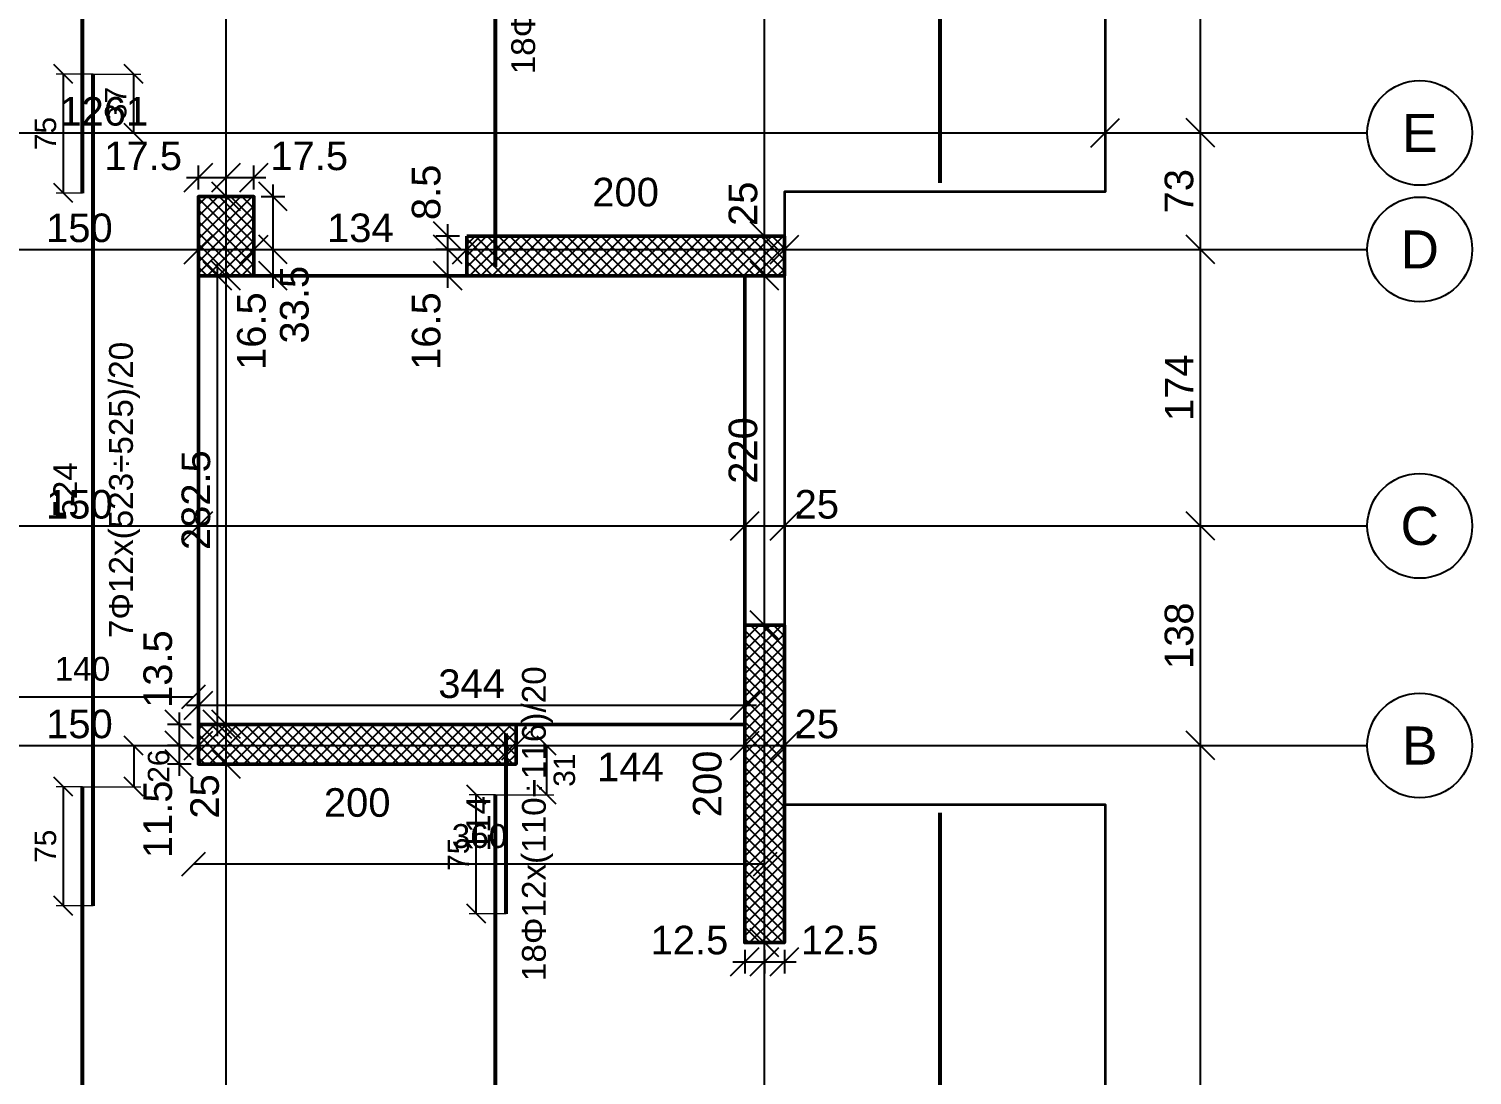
# Model space of a CAD drawing. Header units: millimetres. Extents: x -231 to 4719, y -2977 to 4533.
# Drawn here: x 3810 to 4719, y 409 to 1068 of the extents above; entities that cross this region are included whole.
import ezdxf
from ezdxf.enums import TextEntityAlignment as Align

# ---------------------------------------------------------------- set-up
doc = ezdxf.new("R2010")
doc.units = ezdxf.units.MM
for name, color, linetype, lineweight in [('COLUMN', 4, 'Continuous', 50), ('OPENING', 90, 'Continuous', 50), ('SLAB', 3, 'Continuous', 35), ('WALL', 1, 'Continuous', 50)]:
    doc.layers.add(name, color=color, linetype=linetype, lineweight=lineweight)
for name, color, linetype in [('FW_AXIS', 7, 'Continuous'), ('FW_COLUMN_HATCH', 8, 'Continuous'), ('FW_DIM', 7, 'Continuous'), ('FW_WALL_HATCH', 8, 'Continuous'), ('REB_BOT_MESH_Y', 5, 'Continuous'), ('REB_BOT_MESH_Y_AXDIM', 5, 'Continuous'), ('REB_BOT_MESH_Y_LAP', 5, 'Continuous'), ('REB_BOT_MESH_Y_RANGE', 5, 'Continuous'), ('REB_BOT_MESH_Y_TEXT', 5, 'Continuous')]:
    doc.layers.add(name, color=color, linetype=linetype)
doc.styles.add('REBAR_TXT', font='arial.ttf')
doc.styles.get("Standard").update_dxf_attribs({"font": 'arial.ttf'})
doc.dimstyles.new('FW_DIM', dxfattribs={"dimtxt": 18, "dimasz": 9, "dimexe": 7.5, "dimexo": 4.5, "dimgap": 4.5, "dimtad": 1, "dimdec": 0, "dimtxsty": 'Standard', "dimtsz": 9, "dimcen": 2.5, "dimdle": 7.5, "dimclrd": 256, "dimclre": 256, "dimclrt": 7, "dimazin": 3, "dimtfac": 1, "dimtmove": 2, "dimatfit": 3})
doc.dimstyles.new('REBAR LAP', dxfattribs={"dimtxt": 13.5, "dimasz": 2.5, "dimexe": 4.5, "dimexo": 0, "dimgap": 4.5, "dimtad": 1, "dimdec": 0, "dimtxsty": 'Standard', "dimtsz": 6, "dimcen": 2.5, "dimclrd": 6, "dimclre": 6, "dimclrt": 7, "dimazin": 3, "dimtfac": 1, "dimtmove": 2, "dimatfit": 3, "dimlwd": 25, "dimlwe": 18})
doc.dimstyles.new('REBAR M-200', dxfattribs={"dimtxt": 15, "dimasz": 15, "dimexe": 25, "dimexo": 12.5, "dimgap": 10, "dimtad": 1, "dimdec": 0, "dimtxsty": 'Standard', "dimblk": 'NONE', "dimcen": 50, "dimse1": 1, "dimse2": 1, "dimclrd": 6, "dimclre": 6, "dimclrt": 7, "dimazin": 3, "dimtfac": 1, "dimtmove": 2, "dimatfit": 3, "dimldrblk": 'NONE', "dimlwd": 53})
doc.dimstyles.new('REBAR RANGE', dxfattribs={"dimtxt": 15, "dimasz": 2.5, "dimexe": 0, "dimexo": 0, "dimgap": 10, "dimtad": 1, "dimdec": 0, "dimtxsty": 'Standard', "dimtsz": 7.5, "dimcen": 2.5, "dimse1": 1, "dimse2": 1, "dimclrd": 6, "dimclre": 6, "dimclrt": 7, "dimazin": 3, "dimtfac": 1, "dimtmove": 2, "dimatfit": 3, "dimlwd": 25})

# ---------------------------------------------------------------- blocks, each defined once
blk = doc.blocks.new('*D416')
at = {"color": 6, "lineweight": 53}
blk.add_line((4104.04, -14), (4104.04, 585.5), dxfattribs=at)
at = {"layer": 'Defpoints'}
for p in [(4104.04, 585.5), (4104.04, -14), (4104.04, -14)]:
    blk.add_point(p, dxfattribs=at)
at = {"layer": 'REB_BOT_MESH_Y', "color": 7, "insert": (4086.54, 285.75), "char_height": 15, "attachment_point": 5, "rotation": 90}
blk.add_mtext('600', dxfattribs=at)
blk = doc.blocks.new('_NONE')
blk = doc.blocks.new('*D417')
at = {"color": 6, "lineweight": 53}
blk.add_line((4110.79, 510.5), (4110.79, 624), dxfattribs=at)
at = {"layer": 'Defpoints'}
for p in [(4110.79, 624), (4110.79, 510.5), (4110.79, 510.5)]:
    blk.add_point(p, dxfattribs=at)
at = {"layer": 'REB_BOT_MESH_Y', "color": 7, "insert": (4093.29, 567.25), "char_height": 15, "attachment_point": 5, "rotation": 90}
blk.add_mtext('114', dxfattribs=at)
blk = doc.blocks.new('_OBLIQUE')
at = {"color": 0, "linetype": 'BYBLOCK'}
blk.add_line((-0.5, -0.5), (0.5, 0.5), dxfattribs=at)
blk = doc.blocks.new('*D418')
at = {"color": 6, "lineweight": 18}
for p, q in [((4104.04, 585.5), (4087.54, 585.5)), ((4110.79, 510.5), (4087.54, 510.5))]:
    blk.add_line(p, q, dxfattribs=at)
at = {"color": 6, "lineweight": 25}
blk.add_line((4092.04, 510.5), (4092.04, 585.5), dxfattribs=at)
at = {"layer": 'Defpoints'}
for p in [(4104.04, 585.5), (4092.04, 510.5), (4110.79, 510.5)]:
    blk.add_point(p, dxfattribs=at)
at = {"layer": 'REB_BOT_MESH_Y_LAP', "color": 6, "xscale": 12, "yscale": 12, "rotation": 90}
for p in [(4092.04, 585.5), (4092.04, 510.5)]:
    blk.add_blockref('_OBLIQUE', p, dxfattribs=at)
at = {"layer": 'REB_BOT_MESH_Y_LAP', "color": 7, "insert": (4080.79, 548), "char_height": 13.5, "attachment_point": 5, "rotation": 90}
blk.add_mtext('75', dxfattribs=at)
blk = doc.blocks.new('*D419')
at = {"color": 6, "lineweight": 18}
for p, q in [((4104.04, 616.48), (4140.79, 616.48)), ((4104.04, 585.5), (4140.79, 585.5))]:
    blk.add_line(p, q, dxfattribs=at)
at = {"color": 6, "lineweight": 25}
blk.add_line((4136.29, 616.48), (4136.29, 585.5), dxfattribs=at)
at = {"layer": 'Defpoints'}
for p in [(4104.04, 616.48), (4136.29, 616.48), (4104.04, 585.5)]:
    blk.add_point(p, dxfattribs=at)
at = {"layer": 'REB_BOT_MESH_Y_AXDIM', "color": 6, "xscale": 12, "yscale": 12, "rotation": 90}
for p in [(4136.29, 616.48), (4136.29, 585.5)]:
    blk.add_blockref('_OBLIQUE', p, dxfattribs=at)
at = {"layer": 'REB_BOT_MESH_Y_AXDIM', "color": 7, "insert": (4147.54, 600.99), "char_height": 13.5, "attachment_point": 5, "rotation": 90}
blk.add_mtext('31', dxfattribs=at)
blk = doc.blocks.new('*D420')
at = {"color": 6, "lineweight": 53}
blk.add_line((4104.04, 918), (4104.04, 1298.5), dxfattribs=at)
at = {"layer": 'Defpoints'}
for p in [(4104.04, 1298.5), (4104.04, 918), (4104.04, 918)]:
    blk.add_point(p, dxfattribs=at)
at = {"layer": 'REB_BOT_MESH_Y', "color": 7, "insert": (4086.54, 1108.25), "char_height": 15, "attachment_point": 5, "rotation": 90}
blk.add_mtext('380', dxfattribs=at)
blk = doc.blocks.new('*D443')
at = {"color": 6, "lineweight": 53}
blk.add_line((3844.04, -9), (3844.04, 590.5), dxfattribs=at)
at = {"layer": 'Defpoints'}
for p in [(3844.04, 590.5), (3844.04, -9), (3844.04, -9)]:
    blk.add_point(p, dxfattribs=at)
at = {"layer": 'REB_BOT_MESH_Y', "color": 7, "insert": (3826.54, 290.75), "char_height": 15, "attachment_point": 5, "rotation": 90}
blk.add_mtext('600', dxfattribs=at)
blk = doc.blocks.new('*D444')
at = {"color": 6, "lineweight": 53}
blk.add_line((3850.79, 515.5), (3850.79, 1039.5), dxfattribs=at)
at = {"layer": 'Defpoints'}
for p in [(3850.79, 1039.5), (3850.79, 515.5), (3850.79, 515.5)]:
    blk.add_point(p, dxfattribs=at)
at = {"layer": 'REB_BOT_MESH_Y', "color": 7, "insert": (3833.29, 777.5), "char_height": 15, "attachment_point": 5, "rotation": 90}
blk.add_mtext('524', dxfattribs=at)
blk = doc.blocks.new('*D445')
at = {"color": 6, "lineweight": 53}
blk.add_line((3844.04, 964.5), (3844.04, 1562), dxfattribs=at)
at = {"layer": 'Defpoints'}
for p in [(3844.04, 1562), (3844.04, 964.5), (3844.04, 964.5)]:
    blk.add_point(p, dxfattribs=at)
at = {"layer": 'REB_BOT_MESH_Y', "color": 7, "insert": (3826.54, 1263.25), "char_height": 15, "attachment_point": 5, "rotation": 90}
blk.add_mtext('598', dxfattribs=at)
blk = doc.blocks.new('*D446')
at = {"color": 6, "lineweight": 18}
for p, q in [((3844.04, 590.5), (3827.54, 590.5)), ((3850.79, 515.5), (3827.54, 515.5))]:
    blk.add_line(p, q, dxfattribs=at)
at = {"color": 6, "lineweight": 25}
blk.add_line((3832.04, 515.5), (3832.04, 590.5), dxfattribs=at)
at = {"layer": 'Defpoints'}
for p in [(3844.04, 590.5), (3832.04, 515.5), (3850.79, 515.5)]:
    blk.add_point(p, dxfattribs=at)
at = {"layer": 'REB_BOT_MESH_Y_LAP', "color": 6, "xscale": 12, "yscale": 12, "rotation": 90}
for p in [(3832.04, 590.5), (3832.04, 515.5)]:
    blk.add_blockref('_OBLIQUE', p, dxfattribs=at)
at = {"layer": 'REB_BOT_MESH_Y_LAP', "color": 7, "insert": (3820.79, 553), "char_height": 13.5, "attachment_point": 5, "rotation": 90}
blk.add_mtext('75', dxfattribs=at)
blk = doc.blocks.new('*D447')
at = {"color": 6, "lineweight": 18}
for p, q in [((3844.04, 616.48), (3880.79, 616.48)), ((3844.04, 590.5), (3880.79, 590.5))]:
    blk.add_line(p, q, dxfattribs=at)
at = {"color": 6, "lineweight": 25}
blk.add_line((3876.29, 616.48), (3876.29, 590.5), dxfattribs=at)
at = {"layer": 'Defpoints'}
for p in [(3844.04, 616.48), (3876.29, 616.48), (3844.04, 590.5)]:
    blk.add_point(p, dxfattribs=at)
at = {"layer": 'REB_BOT_MESH_Y_AXDIM', "color": 6, "xscale": 12, "yscale": 12, "rotation": 90}
for p in [(3876.29, 616.48), (3876.29, 590.5)]:
    blk.add_blockref('_OBLIQUE', p, dxfattribs=at)
at = {"layer": 'REB_BOT_MESH_Y_AXDIM', "color": 7, "insert": (3892.04, 603.49), "char_height": 13.5, "attachment_point": 5, "rotation": 90}
blk.add_mtext('26', dxfattribs=at)
blk = doc.blocks.new('*D448')
at = {"color": 6, "lineweight": 18}
for p, q in [((3850.79, 1039.5), (3827.54, 1039.5)), ((3844.04, 964.5), (3827.54, 964.5))]:
    blk.add_line(p, q, dxfattribs=at)
at = {"color": 6, "lineweight": 25}
blk.add_line((3832.04, 964.5), (3832.04, 1039.5), dxfattribs=at)
at = {"layer": 'Defpoints'}
for p in [(3850.79, 1039.5), (3832.04, 964.5), (3844.04, 964.5)]:
    blk.add_point(p, dxfattribs=at)
at = {"layer": 'REB_BOT_MESH_Y_LAP', "color": 6, "xscale": 12, "yscale": 12, "rotation": 90}
for p in [(3832.04, 1039.5), (3832.04, 964.5)]:
    blk.add_blockref('_OBLIQUE', p, dxfattribs=at)
at = {"layer": 'REB_BOT_MESH_Y_LAP', "color": 7, "insert": (3820.79, 1002), "char_height": 13.5, "attachment_point": 5, "rotation": 90}
blk.add_mtext('75', dxfattribs=at)
blk = doc.blocks.new('*D449')
at = {"color": 6, "lineweight": 18}
for p, q in [((3850.79, 1039.5), (3880.79, 1039.5)), ((3850.79, 1002.4), (3880.79, 1002.4))]:
    blk.add_line(p, q, dxfattribs=at)
at = {"color": 6, "lineweight": 25}
blk.add_line((3876.29, 1002.4), (3876.29, 1039.5), dxfattribs=at)
at = {"layer": 'Defpoints'}
for p in [(3850.79, 1039.5), (3850.79, 1002.4), (3876.29, 1002.4)]:
    blk.add_point(p, dxfattribs=at)
at = {"layer": 'REB_BOT_MESH_Y_AXDIM', "color": 6, "xscale": 12, "yscale": 12, "rotation": 90}
for p in [(3876.29, 1039.5), (3876.29, 1002.4)]:
    blk.add_blockref('_OBLIQUE', p, dxfattribs=at)
at = {"layer": 'REB_BOT_MESH_Y_AXDIM', "color": 7, "insert": (3865.04, 1020.95), "char_height": 13.5, "attachment_point": 5, "rotation": 90}
blk.add_mtext('37', dxfattribs=at)
blk = doc.blocks.new('*D487')
at = {"color": 6, "lineweight": 25}
blk.add_line((3914.04, 541.88), (4274.04, 541.88), dxfattribs=at)
at = {"layer": 'Defpoints'}
for p in [(3914.04, 541.88), (3914.04, 541.88), (4274.04, 541.88)]:
    blk.add_point(p, dxfattribs=at)
at = {"layer": 'REB_BOT_MESH_Y_RANGE', "color": 6, "xscale": 15, "yscale": 15}
for p in [(3914.04, 541.88), (4274.04, 541.88)]:
    blk.add_blockref('_OBLIQUE', p, dxfattribs=at)
at = {"layer": 'REB_BOT_MESH_Y_RANGE', "color": 7, "insert": (4094.04, 559.38), "char_height": 15, "attachment_point": 5}
blk.add_mtext('360', dxfattribs=at)
blk = doc.blocks.new('*D493')
at = {"color": 6, "lineweight": 53}
blk.add_line((4384.04, 81), (4384.04, 574), dxfattribs=at)
at = {"layer": 'Defpoints'}
for p in [(4384.04, 574), (4384.04, 81), (4384.04, 81)]:
    blk.add_point(p, dxfattribs=at)
at = {"layer": 'REB_BOT_MESH_Y', "color": 7, "insert": (4366.54, 327.5), "char_height": 15, "attachment_point": 5, "rotation": 90}
blk.add_mtext('493', dxfattribs=at)
blk = doc.blocks.new('*D495')
at = {"color": 6, "lineweight": 53}
blk.add_line((4384.04, 971), (4384.04, 1464), dxfattribs=at)
at = {"layer": 'Defpoints'}
for p in [(4384.04, 1464), (4384.04, 971), (4384.04, 971)]:
    blk.add_point(p, dxfattribs=at)
at = {"layer": 'REB_BOT_MESH_Y', "color": 7, "insert": (4366.54, 1217.5), "char_height": 15, "attachment_point": 5, "rotation": 90}
blk.add_mtext('493', dxfattribs=at)
blk = doc.blocks.new('*D501')
at = {"color": 6, "lineweight": 25}
blk.add_line((3774.04, 647.25), (3914.04, 647.25), dxfattribs=at)
at = {"layer": 'Defpoints'}
for p in [(3774.04, 647.25), (3774.04, 647.25), (3914.04, 647.25)]:
    blk.add_point(p, dxfattribs=at)
at = {"layer": 'REB_BOT_MESH_Y_RANGE', "color": 6, "xscale": 15, "yscale": 15}
for p in [(3774.04, 647.25), (3914.04, 647.25)]:
    blk.add_blockref('_OBLIQUE', p, dxfattribs=at)
at = {"layer": 'REB_BOT_MESH_Y_RANGE', "color": 7, "insert": (3844.04, 664.75), "char_height": 15, "attachment_point": 5}
blk.add_mtext('140', dxfattribs=at)
blk = doc.blocks.new('*D520')
for p, q in [((4261.04, 487.83), (4261.04, 472.83)), ((4273.54, 487.83), (4273.54, 472.83)), ((4253.54, 480.33), (4281.04, 480.33))]:
    blk.add_line(p, q)
at = {"layer": 'Defpoints'}
for p in [(4261.04, 492.33), (4273.54, 492.33), (4261.04, 480.33)]:
    blk.add_point(p, dxfattribs=at)
at = {"layer": 'FW_DIM', "xscale": 18, "yscale": 18}
for p in [(4261.04, 480.33), (4273.54, 480.33)]:
    blk.add_blockref('_OBLIQUE', p, dxfattribs=at)
at = {"layer": 'FW_DIM', "color": 7, "insert": (4226.24, 493.83), "char_height": 18, "attachment_point": 5}
blk.add_mtext('12.5', dxfattribs=at)
blk = doc.blocks.new('*D521')
for p, q in [((4273.54, 487.83), (4273.54, 472.83)), ((4286.04, 487.83), (4286.04, 472.83)), ((4266.04, 480.33), (4293.54, 480.33))]:
    blk.add_line(p, q)
at = {"layer": 'Defpoints'}
for p in [(4273.54, 492.33), (4286.04, 492.33), (4273.54, 480.33)]:
    blk.add_point(p, dxfattribs=at)
at = {"layer": 'FW_DIM', "xscale": 18, "yscale": 18}
for p in [(4273.54, 480.33), (4286.04, 480.33)]:
    blk.add_blockref('_OBLIQUE', p, dxfattribs=at)
at = {"layer": 'FW_DIM', "color": 7, "insert": (4320.84, 493.83), "char_height": 18, "attachment_point": 5}
blk.add_mtext('12.5', dxfattribs=at)
blk = doc.blocks.new('*D522')
for p, q in [((3905.03, 597.3), (3905.03, 623.98)), ((3912.53, 616.48), (3897.53, 616.48)), ((3912.53, 604.8), (3897.53, 604.8))]:
    blk.add_line(p, q)
at = {"layer": 'Defpoints'}
for p in [(3917.03, 616.48), (3905.03, 604.8), (3917.03, 604.8)]:
    blk.add_point(p, dxfattribs=at)
at = {"layer": 'FW_DIM', "xscale": 18, "yscale": 18, "rotation": 90}
for p in [(3905.03, 616.48), (3905.03, 604.8)]:
    blk.add_blockref('_OBLIQUE', p, dxfattribs=at)
at = {"layer": 'FW_DIM', "color": 7, "insert": (3891.53, 570), "char_height": 18, "attachment_point": 5, "rotation": 90}
blk.add_mtext('11.5', dxfattribs=at)
blk = doc.blocks.new('*D523')
for p, q in [((3905.03, 608.98), (3905.03, 637.32)), ((3912.53, 629.82), (3897.53, 629.82)), ((3912.53, 616.48), (3897.53, 616.48))]:
    blk.add_line(p, q)
at = {"layer": 'Defpoints'}
for p in [(3917.03, 629.82), (3905.03, 616.48), (3917.03, 616.48)]:
    blk.add_point(p, dxfattribs=at)
at = {"layer": 'FW_DIM', "xscale": 18, "yscale": 18, "rotation": 90}
for p in [(3905.03, 629.82), (3905.03, 616.48)]:
    blk.add_blockref('_OBLIQUE', p, dxfattribs=at)
at = {"layer": 'FW_DIM', "color": 7, "insert": (3891.53, 664.62), "char_height": 18, "attachment_point": 5, "rotation": 90}
blk.add_mtext('13.5', dxfattribs=at)
blk = doc.blocks.new('*D524')
for p, q in [((4074.04, 904.83), (4074.04, 936.51)), ((4081.54, 929.01), (4066.54, 929.01)), ((4081.54, 912.33), (4066.54, 912.33))]:
    blk.add_line(p, q)
at = {"layer": 'Defpoints'}
for p in [(4086.04, 929.01), (4074.04, 912.33), (4086.04, 912.33)]:
    blk.add_point(p, dxfattribs=at)
at = {"layer": 'FW_DIM', "xscale": 18, "yscale": 18, "rotation": 90}
for p in [(4074.04, 929.01), (4074.04, 912.33)]:
    blk.add_blockref('_OBLIQUE', p, dxfattribs=at)
at = {"layer": 'FW_DIM', "color": 7, "insert": (4060.54, 877.53), "char_height": 18, "attachment_point": 5, "rotation": 90}
blk.add_mtext('16.5', dxfattribs=at)
blk = doc.blocks.new('*D525')
for p, q in [((4081.54, 937.36), (4066.54, 937.36)), ((4074.04, 921.51), (4074.04, 944.86)), ((4081.54, 929.01), (4066.54, 929.01))]:
    blk.add_line(p, q)
at = {"layer": 'Defpoints'}
for p in [(4086.04, 937.36), (4074.04, 929.01), (4086.04, 929.01)]:
    blk.add_point(p, dxfattribs=at)
at = {"layer": 'FW_DIM', "xscale": 18, "yscale": 18, "rotation": 90}
for p in [(4074.04, 937.36), (4074.04, 929.01)]:
    blk.add_blockref('_OBLIQUE', p, dxfattribs=at)
at = {"layer": 'FW_DIM', "color": 7, "insert": (4060.54, 964.96), "char_height": 18, "attachment_point": 5, "rotation": 90}
blk.add_mtext('8.5', dxfattribs=at)
blk = doc.blocks.new('*D532')
for p, q in [((3917.05, 966.85), (3917.05, 981.85)), ((3934.54, 966.85), (3934.54, 981.85)), ((3909.55, 974.35), (3942.04, 974.35))]:
    blk.add_line(p, q)
at = {"layer": 'Defpoints'}
for p in [(3917.05, 974.35), (3917.05, 962.35), (3934.54, 962.35)]:
    blk.add_point(p, dxfattribs=at)
at = {"layer": 'FW_DIM', "xscale": 18, "yscale": 18}
for p in [(3917.05, 974.35), (3934.54, 974.35)]:
    blk.add_blockref('_OBLIQUE', p, dxfattribs=at)
at = {"layer": 'FW_DIM', "color": 7, "insert": (3882.25, 987.85), "char_height": 18, "attachment_point": 5}
blk.add_mtext('17.5', dxfattribs=at)
blk = doc.blocks.new('*D533')
for p, q in [((3934.54, 966.85), (3934.54, 981.85)), ((3952.03, 966.85), (3952.03, 981.85)), ((3927.04, 974.35), (3959.53, 974.35))]:
    blk.add_line(p, q)
at = {"layer": 'Defpoints'}
for p in [(3934.54, 974.35), (3934.54, 962.35), (3952.03, 962.35)]:
    blk.add_point(p, dxfattribs=at)
at = {"layer": 'FW_DIM', "xscale": 18, "yscale": 18}
for p in [(3934.54, 974.35), (3952.03, 974.35)]:
    blk.add_blockref('_OBLIQUE', p, dxfattribs=at)
at = {"layer": 'FW_DIM', "color": 7, "insert": (3986.83, 987.85), "char_height": 18, "attachment_point": 5}
blk.add_mtext('17.5', dxfattribs=at)
blk = doc.blocks.new('*D534')
for p, q in [((3964.03, 904.84), (3964.03, 936.51)), ((3956.53, 929.01), (3971.53, 929.01)), ((3956.53, 912.34), (3971.53, 912.34))]:
    blk.add_line(p, q)
at = {"layer": 'Defpoints'}
for p in [(3952.03, 929.01), (3952.03, 912.34), (3964.03, 912.34)]:
    blk.add_point(p, dxfattribs=at)
at = {"layer": 'FW_DIM', "xscale": 18, "yscale": 18, "rotation": 90}
for p in [(3964.03, 929.01), (3964.03, 912.34)]:
    blk.add_blockref('_OBLIQUE', p, dxfattribs=at)
at = {"layer": 'FW_DIM', "color": 7, "insert": (3950.53, 877.54), "char_height": 18, "attachment_point": 5, "rotation": 90}
blk.add_mtext('16.5', dxfattribs=at)
blk = doc.blocks.new('*D535')
for p, q in [((3964.03, 921.51), (3964.03, 969.85)), ((3956.53, 962.35), (3971.53, 962.35)), ((3956.53, 929.01), (3971.53, 929.01))]:
    blk.add_line(p, q)
at = {"layer": 'Defpoints'}
for p in [(3952.03, 962.35), (3952.03, 929.01), (3964.03, 929.01)]:
    blk.add_point(p, dxfattribs=at)
at = {"layer": 'FW_DIM', "xscale": 18, "yscale": 18, "rotation": 90}
for p in [(3964.03, 962.35), (3964.03, 929.01)]:
    blk.add_blockref('_OBLIQUE', p, dxfattribs=at)
at = {"layer": 'FW_DIM', "color": 7, "insert": (3977.53, 894.21), "char_height": 18, "attachment_point": 5, "rotation": 90}
blk.add_mtext('33.5', dxfattribs=at)
blk = doc.blocks.new('*D540')
for p, q in [((3917.05, 634.32), (3917.05, 649.32)), ((4261.04, 634.32), (4261.04, 649.32)), ((3909.55, 641.82), (4268.54, 641.82))]:
    blk.add_line(p, q)
at = {"layer": 'Defpoints'}
for p in [(3917.05, 641.82), (3917.05, 629.82), (4261.04, 629.82)]:
    blk.add_point(p, dxfattribs=at)
at = {"layer": 'FW_DIM', "xscale": 18, "yscale": 18}
for p in [(3917.05, 641.82), (4261.04, 641.82)]:
    blk.add_blockref('_OBLIQUE', p, dxfattribs=at)
at = {"layer": 'FW_DIM', "color": 7, "insert": (4089.05, 655.32), "char_height": 18, "attachment_point": 5}
blk.add_mtext('344', dxfattribs=at)
blk = doc.blocks.new('*D541')
for p, q in [((3929.05, 622.32), (3929.05, 919.84)), ((3921.55, 912.34), (3936.55, 912.34)), ((3921.55, 629.82), (3936.55, 629.82))]:
    blk.add_line(p, q)
at = {"layer": 'Defpoints'}
for p in [(3917.05, 912.34), (3917.05, 629.82), (3929.05, 629.82)]:
    blk.add_point(p, dxfattribs=at)
at = {"layer": 'FW_DIM', "xscale": 18, "yscale": 18, "rotation": 90}
for p in [(3929.05, 912.34), (3929.05, 629.82)]:
    blk.add_blockref('_OBLIQUE', p, dxfattribs=at)
at = {"layer": 'FW_DIM', "color": 7, "insert": (3915.55, 771.08), "char_height": 18, "attachment_point": 5, "rotation": 90}
blk.add_mtext('282.5', dxfattribs=at)
blk = doc.blocks.new('*D551')
for p, q in [((3767.25, 620.98), (3767.25, 623.98)), ((3917.03, 620.98), (3917.03, 623.98)), ((3759.75, 616.48), (3924.53, 616.48))]:
    blk.add_line(p, q)
at = {"layer": 'Defpoints'}
for p in [(3767.25, 616.48), (3767.25, 616.48), (3917.03, 616.48)]:
    blk.add_point(p, dxfattribs=at)
at = {"layer": 'FW_DIM', "xscale": 18, "yscale": 18}
for p in [(3767.25, 616.48), (3917.03, 616.48)]:
    blk.add_blockref('_OBLIQUE', p, dxfattribs=at)
at = {"layer": 'FW_DIM', "color": 7, "insert": (3842.14, 629.98), "char_height": 18, "attachment_point": 5}
blk.add_mtext('150', dxfattribs=at)
blk = doc.blocks.new('*D552')
for p, q in [((3917.03, 620.98), (3917.03, 623.98)), ((4117.03, 620.98), (4117.03, 623.98)), ((3909.53, 616.48), (4124.53, 616.48))]:
    blk.add_line(p, q)
at = {"layer": 'Defpoints'}
for p in [(3917.03, 616.48), (3917.03, 616.48), (4117.03, 616.48)]:
    blk.add_point(p, dxfattribs=at)
at = {"layer": 'FW_DIM', "xscale": 18, "yscale": 18}
for p in [(3917.03, 616.48), (4117.03, 616.48)]:
    blk.add_blockref('_OBLIQUE', p, dxfattribs=at)
at = {"layer": 'FW_DIM', "color": 7, "insert": (4017.03, 580.48), "char_height": 18, "attachment_point": 5}
blk.add_mtext('200', dxfattribs=at)
blk = doc.blocks.new('*D553')
for p, q in [((4117.03, 620.98), (4117.03, 623.98)), ((4261.04, 620.98), (4261.04, 623.98)), ((4109.53, 616.48), (4268.54, 616.48))]:
    blk.add_line(p, q)
at = {"layer": 'Defpoints'}
for p in [(4117.03, 616.48), (4117.03, 616.48), (4261.04, 616.48)]:
    blk.add_point(p, dxfattribs=at)
at = {"layer": 'FW_DIM', "xscale": 18, "yscale": 18}
for p in [(4117.03, 616.48), (4261.04, 616.48)]:
    blk.add_blockref('_OBLIQUE', p, dxfattribs=at)
at = {"layer": 'FW_DIM', "color": 7, "insert": (4189.04, 602.98), "char_height": 18, "attachment_point": 5}
blk.add_mtext('144', dxfattribs=at)
blk = doc.blocks.new('*D554')
for p, q in [((4261.04, 620.98), (4261.04, 623.98)), ((4286.04, 620.98), (4286.04, 623.98)), ((4253.54, 616.48), (4293.54, 616.48))]:
    blk.add_line(p, q)
at = {"layer": 'Defpoints'}
for p in [(4261.04, 616.48), (4261.04, 616.48), (4286.04, 616.48)]:
    blk.add_point(p, dxfattribs=at)
at = {"layer": 'FW_DIM', "xscale": 18, "yscale": 18}
for p in [(4261.04, 616.48), (4286.04, 616.48)]:
    blk.add_blockref('_OBLIQUE', p, dxfattribs=at)
at = {"layer": 'FW_DIM', "color": 7, "insert": (4306.44, 629.98), "char_height": 18, "attachment_point": 5}
blk.add_mtext('25', dxfattribs=at)
blk = doc.blocks.new('*D557')
for p, q in [((3759.61, 754.83), (3924.55, 754.83)), ((3767.11, 759.33), (3767.11, 762.33)), ((3917.05, 759.33), (3917.05, 762.33))]:
    blk.add_line(p, q)
at = {"layer": 'Defpoints'}
for p in [(3767.11, 754.83), (3767.11, 754.83), (3917.05, 754.83)]:
    blk.add_point(p, dxfattribs=at)
at = {"layer": 'FW_DIM', "xscale": 18, "yscale": 18}
for p in [(3767.11, 754.83), (3917.05, 754.83)]:
    blk.add_blockref('_OBLIQUE', p, dxfattribs=at)
at = {"layer": 'FW_DIM', "color": 7, "insert": (3842.08, 768.33), "char_height": 18, "attachment_point": 5}
blk.add_mtext('150', dxfattribs=at)
blk = doc.blocks.new('*D558')
for p, q in [((4253.54, 754.83), (4293.54, 754.83)), ((4261.04, 759.33), (4261.04, 762.33)), ((4286.04, 759.33), (4286.04, 762.33))]:
    blk.add_line(p, q)
at = {"layer": 'Defpoints'}
for p in [(4261.04, 754.83), (4261.04, 754.83), (4286.04, 754.83)]:
    blk.add_point(p, dxfattribs=at)
at = {"layer": 'FW_DIM', "xscale": 18, "yscale": 18}
for p in [(4261.04, 754.83), (4286.04, 754.83)]:
    blk.add_blockref('_OBLIQUE', p, dxfattribs=at)
at = {"layer": 'FW_DIM', "color": 7, "insert": (4306.44, 768.33), "char_height": 18, "attachment_point": 5}
blk.add_mtext('25', dxfattribs=at)
blk = doc.blocks.new('*D561')
for p, q in [((3767.14, 933.51), (3767.14, 936.51)), ((3917.05, 933.51), (3917.05, 936.51)), ((3759.64, 929.01), (3924.55, 929.01))]:
    blk.add_line(p, q)
at = {"layer": 'Defpoints'}
for p in [(3767.14, 929.01), (3767.14, 929.01), (3917.05, 929.01)]:
    blk.add_point(p, dxfattribs=at)
at = {"layer": 'FW_DIM', "xscale": 18, "yscale": 18}
for p in [(3767.14, 929.01), (3917.05, 929.01)]:
    blk.add_blockref('_OBLIQUE', p, dxfattribs=at)
at = {"layer": 'FW_DIM', "color": 7, "insert": (3842.1, 942.51), "char_height": 18, "attachment_point": 5}
blk.add_mtext('150', dxfattribs=at)
blk = doc.blocks.new('*D562')
for p, q in [((3917.05, 933.51), (3917.05, 936.51)), ((3952.03, 933.51), (3952.03, 936.51)), ((3909.55, 929.01), (3959.53, 929.01))]:
    blk.add_line(p, q)
at = {"layer": 'Defpoints'}
for p in [(3917.05, 929.01), (3917.05, 929.01), (3952.03, 929.01)]:
    blk.add_point(p, dxfattribs=at)
at = {"layer": 'FW_DIM', "xscale": 18, "yscale": 18}
for p in [(3917.05, 929.01), (3952.03, 929.01)]:
    blk.add_blockref('_OBLIQUE', p, dxfattribs=at)
blk = doc.blocks.new('*D563')
for p, q in [((3952.03, 933.51), (3952.03, 936.51)), ((4086.04, 933.51), (4086.04, 936.51)), ((3944.53, 929.01), (4093.54, 929.01))]:
    blk.add_line(p, q)
at = {"layer": 'Defpoints'}
for p in [(3952.03, 929.01), (3952.03, 929.01), (4086.04, 929.01)]:
    blk.add_point(p, dxfattribs=at)
at = {"layer": 'FW_DIM', "xscale": 18, "yscale": 18}
for p in [(3952.03, 929.01), (4086.04, 929.01)]:
    blk.add_blockref('_OBLIQUE', p, dxfattribs=at)
at = {"layer": 'FW_DIM', "color": 7, "insert": (4019.04, 942.51), "char_height": 18, "attachment_point": 5}
blk.add_mtext('134', dxfattribs=at)
blk = doc.blocks.new('*D564')
for p, q in [((4086.04, 933.51), (4086.04, 936.51)), ((4286.04, 933.51), (4286.04, 936.51)), ((4078.54, 929.01), (4293.54, 929.01))]:
    blk.add_line(p, q)
at = {"layer": 'Defpoints'}
for p in [(4086.04, 929.01), (4086.04, 929.01), (4286.04, 929.01)]:
    blk.add_point(p, dxfattribs=at)
at = {"layer": 'FW_DIM', "xscale": 18, "yscale": 18}
for p in [(4086.04, 929.01), (4286.04, 929.01)]:
    blk.add_blockref('_OBLIQUE', p, dxfattribs=at)
at = {"layer": 'FW_DIM', "color": 7, "insert": (4186.04, 965.01), "char_height": 18, "attachment_point": 5}
blk.add_mtext('200', dxfattribs=at)
blk = doc.blocks.new('*D566')
for p, q in [((3226.85, 1006.9), (3226.85, 1009.9)), ((4488.03, 1006.9), (4488.03, 1009.9)), ((3219.35, 1002.4), (4495.53, 1002.4))]:
    blk.add_line(p, q)
at = {"layer": 'Defpoints'}
for p in [(3226.85, 1002.4), (3226.85, 1002.4), (4488.03, 1002.4)]:
    blk.add_point(p, dxfattribs=at)
at = {"layer": 'FW_DIM', "xscale": 18, "yscale": 18}
for p in [(3226.85, 1002.4), (4488.03, 1002.4)]:
    blk.add_blockref('_OBLIQUE', p, dxfattribs=at)
at = {"layer": 'FW_DIM', "color": 7, "insert": (3857.44, 1015.9), "char_height": 18, "attachment_point": 5}
blk.add_mtext('1261', dxfattribs=at)
blk = doc.blocks.new('*D601')
for p, q in [((3934.54, -23.66), (3934.54, 612.3)), ((3930.04, 604.8), (3927.04, 604.8)), ((3930.04, -16.16), (3927.04, -16.16))]:
    blk.add_line(p, q)
at = {"layer": 'Defpoints'}
for p in [(3934.54, 604.8), (3934.54, -16.16), (3934.54, -16.16)]:
    blk.add_point(p, dxfattribs=at)
at = {"layer": 'FW_DIM', "xscale": 18, "yscale": 18, "rotation": 90}
for p in [(3934.54, 604.8), (3934.54, -16.16)]:
    blk.add_blockref('_OBLIQUE', p, dxfattribs=at)
at = {"layer": 'FW_DIM', "color": 7, "insert": (3921.04, 294.32), "char_height": 18, "attachment_point": 5, "rotation": 90}
blk.add_mtext('621', dxfattribs=at)
blk = doc.blocks.new('*D602')
for p, q in [((3934.54, 597.3), (3934.54, 637.32)), ((3930.04, 629.82), (3927.04, 629.82)), ((3930.04, 604.8), (3927.04, 604.8))]:
    blk.add_line(p, q)
at = {"layer": 'Defpoints'}
for p in [(3934.54, 629.82), (3934.54, 604.8), (3934.54, 604.8)]:
    blk.add_point(p, dxfattribs=at)
at = {"layer": 'FW_DIM', "xscale": 18, "yscale": 18, "rotation": 90}
for p in [(3934.54, 629.82), (3934.54, 604.8)]:
    blk.add_blockref('_OBLIQUE', p, dxfattribs=at)
at = {"layer": 'FW_DIM', "color": 7, "insert": (3921.04, 584.4), "char_height": 18, "attachment_point": 5, "rotation": 90}
blk.add_mtext('25', dxfattribs=at)
blk = doc.blocks.new('*D603')
for p, q in [((3934.54, 904.84), (3934.54, 969.85)), ((3930.04, 962.35), (3927.04, 962.35)), ((3930.04, 912.34), (3927.04, 912.34))]:
    blk.add_line(p, q)
at = {"layer": 'Defpoints'}
for p in [(3934.54, 962.35), (3934.54, 912.34), (3934.54, 912.34)]:
    blk.add_point(p, dxfattribs=at)
at = {"layer": 'FW_DIM', "xscale": 18, "yscale": 18, "rotation": 90}
for p in [(3934.54, 962.35), (3934.54, 912.34)]:
    blk.add_blockref('_OBLIQUE', p, dxfattribs=at)
blk = doc.blocks.new('*D604')
for p, q in [((3934.54, 954.85), (3934.54, 1549.76)), ((3930.04, 1542.26), (3927.04, 1542.26)), ((3930.04, 962.35), (3927.04, 962.35))]:
    blk.add_line(p, q)
at = {"layer": 'Defpoints'}
for p in [(3934.54, 1542.26), (3934.54, 962.35), (3934.54, 962.35)]:
    blk.add_point(p, dxfattribs=at)
at = {"layer": 'FW_DIM', "xscale": 18, "yscale": 18, "rotation": 90}
for p in [(3934.54, 1542.26), (3934.54, 962.35)]:
    blk.add_blockref('_OBLIQUE', p, dxfattribs=at)
at = {"layer": 'FW_DIM', "color": 7, "insert": (3921.04, 1252.3), "char_height": 18, "attachment_point": 5, "rotation": 90}
blk.add_mtext('580', dxfattribs=at)
blk = doc.blocks.new('*D607')
for p, q in [((4269.04, 492.33), (4266.04, 492.33)), ((4273.54, 169.8), (4273.54, 499.83)), ((4269.04, 177.3), (4266.04, 177.3))]:
    blk.add_line(p, q)
at = {"layer": 'Defpoints'}
for p in [(4273.54, 492.33), (4273.54, 177.3), (4273.54, 177.3)]:
    blk.add_point(p, dxfattribs=at)
at = {"layer": 'FW_DIM', "xscale": 18, "yscale": 18, "rotation": 90}
for p in [(4273.54, 492.33), (4273.54, 177.3)]:
    blk.add_blockref('_OBLIQUE', p, dxfattribs=at)
at = {"layer": 'FW_DIM', "color": 7, "insert": (4260.04, 334.81), "char_height": 18, "attachment_point": 5, "rotation": 90}
blk.add_mtext('315', dxfattribs=at)
blk = doc.blocks.new('*D608')
for p, q in [((4273.54, 484.83), (4273.54, 699.83)), ((4269.04, 692.33), (4266.04, 692.33)), ((4269.04, 492.33), (4266.04, 492.33))]:
    blk.add_line(p, q)
at = {"layer": 'Defpoints'}
for p in [(4273.54, 692.33), (4273.54, 492.33), (4273.54, 492.33)]:
    blk.add_point(p, dxfattribs=at)
at = {"layer": 'FW_DIM', "xscale": 18, "yscale": 18, "rotation": 90}
for p in [(4273.54, 692.33), (4273.54, 492.33)]:
    blk.add_blockref('_OBLIQUE', p, dxfattribs=at)
at = {"layer": 'FW_DIM', "color": 7, "insert": (4237.54, 592.33), "char_height": 18, "attachment_point": 5, "rotation": 90}
blk.add_mtext('200', dxfattribs=at)
blk = doc.blocks.new('*D609')
for p, q in [((4273.54, 684.83), (4273.54, 919.83)), ((4269.04, 912.33), (4266.04, 912.33)), ((4269.04, 692.33), (4266.04, 692.33))]:
    blk.add_line(p, q)
at = {"layer": 'Defpoints'}
for p in [(4273.54, 912.33), (4273.54, 692.33), (4273.54, 692.33)]:
    blk.add_point(p, dxfattribs=at)
at = {"layer": 'FW_DIM', "xscale": 18, "yscale": 18, "rotation": 90}
for p in [(4273.54, 912.33), (4273.54, 692.33)]:
    blk.add_blockref('_OBLIQUE', p, dxfattribs=at)
at = {"layer": 'FW_DIM', "color": 7, "insert": (4260.04, 802.33), "char_height": 18, "attachment_point": 5, "rotation": 90}
blk.add_mtext('220', dxfattribs=at)
blk = doc.blocks.new('*D610')
for p, q in [((4269.04, 937.36), (4266.04, 937.36)), ((4273.54, 904.83), (4273.54, 944.86)), ((4269.04, 912.33), (4266.04, 912.33))]:
    blk.add_line(p, q)
at = {"layer": 'Defpoints'}
for p in [(4273.54, 937.36), (4273.54, 912.33), (4273.54, 912.33)]:
    blk.add_point(p, dxfattribs=at)
at = {"layer": 'FW_DIM', "xscale": 18, "yscale": 18, "rotation": 90}
for p in [(4273.54, 937.36), (4273.54, 912.33)]:
    blk.add_blockref('_OBLIQUE', p, dxfattribs=at)
at = {"layer": 'FW_DIM', "color": 7, "insert": (4260.04, 957.76), "char_height": 18, "attachment_point": 5, "rotation": 90}
blk.add_mtext('25', dxfattribs=at)
blk = doc.blocks.new('*D611')
for p, q in [((4273.54, 929.86), (4273.54, 1374.79)), ((4269.04, 1367.29), (4266.04, 1367.29)), ((4269.04, 937.36), (4266.04, 937.36))]:
    blk.add_line(p, q)
at = {"layer": 'Defpoints'}
for p in [(4273.54, 1367.29), (4273.54, 937.36), (4273.54, 937.36)]:
    blk.add_point(p, dxfattribs=at)
at = {"layer": 'FW_DIM', "xscale": 18, "yscale": 18, "rotation": 90}
for p in [(4273.54, 1367.29), (4273.54, 937.36)]:
    blk.add_blockref('_OBLIQUE', p, dxfattribs=at)
at = {"layer": 'FW_DIM', "color": 7, "insert": (4260.04, 1152.33), "char_height": 18, "attachment_point": 5, "rotation": 90}
blk.add_mtext('430', dxfattribs=at)
blk = doc.blocks.new('*D639')
for p, q in [((4548.08, -7.2), (4548.08, 624)), ((4492.58, 616.5), (4555.58, 616.5)), ((4492.58, 0.3), (4555.58, 0.3))]:
    blk.add_line(p, q)
at = {"layer": 'Defpoints'}
for p in [(4488.08, 616.5), (4488.08, 0.3), (4548.08, 0.3)]:
    blk.add_point(p, dxfattribs=at)
at = {"layer": 'FW_DIM', "xscale": 18, "yscale": 18, "rotation": 90}
for p in [(4548.08, 616.5), (4548.08, 0.3)]:
    blk.add_blockref('_OBLIQUE', p, dxfattribs=at)
at = {"layer": 'FW_DIM', "color": 7, "insert": (4534.58, 308.4), "char_height": 18, "attachment_point": 5, "rotation": 90}
blk.add_mtext('616', dxfattribs=at)
blk = doc.blocks.new('*D640')
for p, q in [((4492.58, 754.8), (4555.58, 754.8)), ((4548.08, 609), (4548.08, 762.3)), ((4492.58, 616.5), (4555.58, 616.5))]:
    blk.add_line(p, q)
at = {"layer": 'Defpoints'}
for p in [(4488.08, 754.8), (4488.08, 616.5), (4548.08, 616.5)]:
    blk.add_point(p, dxfattribs=at)
at = {"layer": 'FW_DIM', "xscale": 18, "yscale": 18, "rotation": 90}
for p in [(4548.08, 754.8), (4548.08, 616.5)]:
    blk.add_blockref('_OBLIQUE', p, dxfattribs=at)
at = {"layer": 'FW_DIM', "color": 7, "insert": (4534.58, 685.65), "char_height": 18, "attachment_point": 5, "rotation": 90}
blk.add_mtext('138', dxfattribs=at)
blk = doc.blocks.new('*D641')
for p, q in [((4548.08, 747.3), (4548.08, 936.5)), ((4492.58, 929), (4555.58, 929)), ((4492.58, 754.8), (4555.58, 754.8))]:
    blk.add_line(p, q)
at = {"layer": 'Defpoints'}
for p in [(4488.08, 929), (4488.08, 754.8), (4548.08, 754.8)]:
    blk.add_point(p, dxfattribs=at)
at = {"layer": 'FW_DIM', "xscale": 18, "yscale": 18, "rotation": 90}
for p in [(4548.08, 929), (4548.08, 754.8)]:
    blk.add_blockref('_OBLIQUE', p, dxfattribs=at)
at = {"layer": 'FW_DIM', "color": 7, "insert": (4534.58, 841.9), "char_height": 18, "attachment_point": 5, "rotation": 90}
blk.add_mtext('174', dxfattribs=at)
blk = doc.blocks.new('*D642')
for p, q in [((4548.08, 921.5), (4548.08, 1009.9)), ((4492.58, 1002.4), (4555.58, 1002.4)), ((4492.58, 929), (4555.58, 929))]:
    blk.add_line(p, q)
at = {"layer": 'Defpoints'}
for p in [(4488.08, 1002.4), (4488.08, 929), (4548.08, 929)]:
    blk.add_point(p, dxfattribs=at)
at = {"layer": 'FW_DIM', "xscale": 18, "yscale": 18, "rotation": 90}
for p in [(4548.08, 1002.4), (4548.08, 929)]:
    blk.add_blockref('_OBLIQUE', p, dxfattribs=at)
at = {"layer": 'FW_DIM', "color": 7, "insert": (4534.58, 965.7), "char_height": 18, "attachment_point": 5, "rotation": 90}
blk.add_mtext('73', dxfattribs=at)
blk = doc.blocks.new('*D643')
for p, q in [((4548.08, 994.9), (4548.08, 1242.3)), ((4492.58, 1234.8), (4555.58, 1234.8)), ((4492.58, 1002.4), (4555.58, 1002.4))]:
    blk.add_line(p, q)
at = {"layer": 'Defpoints'}
for p in [(4488.08, 1234.8), (4488.08, 1002.4), (4548.08, 1002.4)]:
    blk.add_point(p, dxfattribs=at)
at = {"layer": 'FW_DIM', "xscale": 18, "yscale": 18, "rotation": 90}
for p in [(4548.08, 1234.8), (4548.08, 1002.4)]:
    blk.add_blockref('_OBLIQUE', p, dxfattribs=at)
at = {"layer": 'FW_DIM', "color": 7, "insert": (4534.58, 1118.6), "char_height": 18, "attachment_point": 5, "rotation": 90}
blk.add_mtext('232', dxfattribs=at)

msp = doc.modelspace()

# ---------------------------------------------------------------- hatches: boundary and pattern name
at = {"layer": 'FW_COLUMN_HATCH'}
h = msp.add_hatch(dxfattribs=at)
h.set_pattern_fill('ANSI37', scale=1.6)
h.paths.add_polyline_path([(3952.03, 912.34), (3917.05, 912.34), (3917.05, 962.35), (3952.03, 962.35), (3952.03, 912.34)])
at = {"layer": 'FW_WALL_HATCH'}
h = msp.add_hatch(dxfattribs=at)
h.set_pattern_fill('ANSI37', scale=1.6)
h.paths.add_polyline_path([(4086.04, 937.36), (4286.04, 937.36), (4286.04, 912.33), (4086.04, 912.33), (4086.04, 937.36)])
h = msp.add_hatch(dxfattribs=at)
h.set_pattern_fill('ANSI37', scale=1.6)
h.paths.add_polyline_path([(4286.04, 692.33), (4286.04, 492.33), (4261.04, 492.33), (4261.04, 692.33), (4286.04, 692.33)])
h = msp.add_hatch(dxfattribs=at)
h.set_pattern_fill('ANSI37', scale=1.6)
h.paths.add_polyline_path([(3917.03, 604.8), (3917.03, 629.82), (4117.03, 629.82), (4117.03, 604.8), (3917.03, 604.8)])

# ---------------------------------------------------------------- linework, layer by layer
at = {"layer": 'COLUMN'}
msp.add_lwpolyline([(3952.03, 912.34), (3917.05, 912.34), (3917.05, 962.35), (3952.03, 962.35)], close=True, dxfattribs=at)
at = {"layer": 'FW_AXIS', "color": 8}
for p, q in [((3934.54, -22.7), (3934.54, 1567.29)), ((4273.54, -22.7), (4273.54, 1567.29)), ((2919.04, 1002.4), (4488.08, 1002.4)), ((2919.04, 929.01), (4488.08, 929.01)), ((2919.04, 754.83), (4488.08, 754.83)), ((2919.04, 616.48), (4488.08, 616.48))]:
    msp.add_line(p, q, dxfattribs=at)
at = {"layer": 'FW_AXIS', "linetype": 'CONTINUOUS'}
for p, q in [((4488.08, 1002.4), (4653.08, 1002.4)), ((4488.08, 929.01), (4653.08, 929.01)), ((4488.08, 754.83), (4653.08, 754.83)), ((4488.08, 616.48), (4653.08, 616.48))]:
    msp.add_line(p, q, dxfattribs=at)
at = {"layer": 'FW_AXIS'}
for centre in [(4686.08, 1002.4), (4686.08, 929.01), (4686.08, 754.83), (4686.08, 616.48)]:
    msp.add_circle(centre, 33, dxfattribs=at)
at = {"layer": 'OPENING'}
msp.add_lwpolyline([(3917.05, 912.34), (4261.04, 912.34), (4261.04, 629.82), (3917.05, 629.82)], close=True, dxfattribs=at)
at = {"layer": 'SLAB'}
msp.add_lwpolyline([(3386.03, 1567.29), (4286.04, 1567.16), (4286.03, 1469.29), (4488.03, 1469.29), (4488.03, 965.31), (4286.04, 965.31), (4286.04, 579.33), (4488.08, 579.33), (4488.08, 75.3), (4286.04, 75.3), (4286.04, -22.7), (3066.04, 0), (3066.04, 97.95), (2919.04, 97.95), (2919.04, 864.29), (3121.24, 864.29), (3121.24, 902.97), (3273.95, 1159.94), (3184.05, 1159.94), (3184.05, 1469.19), (3386.03, 1469.19), (3386.03, 1567.29)], dxfattribs=at)
at = {"layer": 'WALL'}
for points in [[(4086.04, 937.36), (4286.04, 937.36), (4286.04, 912.33), (4086.04, 912.33)], [(4286.04, 692.33), (4261.04, 692.33), (4261.04, 492.33), (4286.04, 492.33)], [(3917.03, 629.82), (4117.03, 629.82), (4117.03, 604.8), (3917.03, 604.8)]]:
    msp.add_lwpolyline(points, close=True, dxfattribs=at)

# ---------------------------------------------------------------- texts
at = {"layer": 'FW_AXIS', "color": 7, "style": 'REBAR_TXT'}
for s, p in [('E', (4686.08, 1002.4)), ('D', (4686.08, 929.01)), ('C', (4686.08, 754.83)), ('B', (4686.08, 616.48))]:
    msp.add_text(s, height=24, dxfattribs=at).set_placement(p, align=Align.MIDDLE_CENTER)
at = {"layer": 'REB_BOT_MESH_Y_TEXT', "color": 7, "style": 'REBAR_TXT'}
for s, p in [('18Φ12x380/20', (4114.04, 1108.25)), ('7Φ12x(523÷525)/20', (3860.79, 777.5)), ('18Φ12x(110÷116)/20', (4120.79, 567.25))]:
    msp.add_text(s, height=15, rotation=90, dxfattribs=at).set_placement(p, align=Align.TOP_CENTER)

# ---------------------------------------------------------------- dimensions: what is measured, and where the dimension line sits
at = {"layer": 'FW_DIM'}
for base, p1, p2, text, picture, middle in [((3934.54, 962.35), (3934.54, 962.35), (3934.54, 1542.26), '580', '*D604', (3921.04, 1252.3)), ((4273.54, 937.36), (4273.54, 937.36), (4273.54, 1367.29), '430', '*D611', (4260.04, 1152.33)), ((4074.04, 929.01), (4086.04, 929.01), (4086.04, 937.36), '8.5', '*D525', (4060.54, 964.96)), ((3934.54, 912.34), (3934.54, 912.34), (3934.54, 962.35), ' ', '*D603', (3934.54, 937.34)), ((3964.03, 929.01), (3952.03, 929.01), (3952.03, 962.35), '33.5', '*D535', (3977.53, 894.21)), ((4273.54, 912.33), (4273.54, 912.33), (4273.54, 937.36), '25', '*D610', (4260.04, 957.76)), ((3964.03, 912.34), (3952.03, 912.34), (3952.03, 929.01), '16.5', '*D534', (3950.53, 877.54)), ((4074.04, 912.33), (4086.04, 912.33), (4086.04, 929.01), '16.5', '*D524', (4060.54, 877.53)), ((3929.05, 629.82), (3917.05, 629.82), (3917.05, 912.34), '282.5', '*D541', (3915.55, 771.08)), ((4273.54, 692.33), (4273.54, 692.33), (4273.54, 912.33), '220', '*D609', (4260.04, 802.33)), ((4273.54, 492.33), (4273.54, 492.33), (4273.54, 692.33), '200', '*D608', (4237.54, 592.33)), ((3905.03, 616.48), (3917.03, 616.48), (3917.03, 629.82), '13.5', '*D523', (3891.53, 664.62)), ((3934.54, 604.8), (3934.54, 604.8), (3934.54, 629.82), '25', '*D602', (3921.04, 584.4)), ((3905.03, 604.8), (3917.03, 604.8), (3917.03, 616.48), '11.5', '*D522', (3891.53, 570)), ((3934.54, -16.16), (3934.54, -16.16), (3934.54, 604.8), '621', '*D601', (3921.04, 294.32)), ((4273.54, 177.3), (4273.54, 177.3), (4273.54, 492.33), '315', '*D607', (4260.04, 334.81))]:
    dim = msp.add_linear_dim(base=base, p1=p1, p2=p2, angle=90, text=text, dimstyle='FW_DIM', override={"dimtmove": 2}, dxfattribs=at)
    dim.commit()
    dim.dimension.update_dxf_attribs({"geometry": picture, "text_midpoint": middle, "dimtype": 160})
for base, p1, p2, picture, middle in [((4548.08, 1002.4), (4488.08, 1002.4), (4488.08, 1234.8), '*D643', (4534.58, 1118.6)), ((4548.08, 929), (4488.08, 929), (4488.08, 1002.4), '*D642', (4534.58, 965.7)), ((4548.08, 754.8), (4488.08, 754.8), (4488.08, 929), '*D641', (4534.58, 841.9)), ((4548.08, 616.5), (4488.08, 616.5), (4488.08, 754.8), '*D640', (4534.58, 685.65)), ((4548.08, 0.3), (4488.08, 0.3), (4488.08, 616.5), '*D639', (4534.58, 308.4))]:
    dim = msp.add_linear_dim(base=base, p1=p1, p2=p2, angle=90, dimstyle='FW_DIM', dxfattribs=at)
    dim.commit()
    dim.dimension.update_dxf_attribs({"geometry": picture, "text_midpoint": middle})
for base, p1, p2, text, picture, middle in [((3226.85, 1002.4), (3226.85, 1002.4), (4488.03, 1002.4), '1261', '*D566', (3857.44, 1015.9)), ((3917.05, 974.35), (3917.05, 962.35), (3934.54, 962.35), '17.5', '*D532', (3882.25, 987.85)), ((3934.54, 974.35), (3934.54, 962.35), (3952.03, 962.35), '17.5', '*D533', (3986.83, 987.85)), ((4086.04, 929.01), (4086.04, 929.01), (4286.04, 929.01), '200', '*D564', (4186.04, 965.01)), ((3767.14, 929.01), (3767.14, 929.01), (3917.05, 929.01), '150', '*D561', (3842.1, 942.51)), ((3952.03, 929.01), (3952.03, 929.01), (4086.04, 929.01), '134', '*D563', (4019.04, 942.51)), ((3917.05, 929.01), (3917.05, 929.01), (3952.03, 929.01), ' ', '*D562', (3934.54, 929.01)), ((3767.11, 754.83), (3767.11, 754.83), (3917.05, 754.83), '150', '*D557', (3842.08, 768.33)), ((4261.04, 754.83), (4261.04, 754.83), (4286.04, 754.83), '25', '*D558', (4306.44, 768.33)), ((3917.05, 641.82), (3917.05, 629.82), (4261.04, 629.82), '344', '*D540', (4089.05, 655.32)), ((3767.25, 616.48), (3767.25, 616.48), (3917.03, 616.48), '150', '*D551', (3842.14, 629.98)), ((4261.04, 616.48), (4261.04, 616.48), (4286.04, 616.48), '25', '*D554', (4306.44, 629.98)), ((3917.03, 616.48), (3917.03, 616.48), (4117.03, 616.48), '200', '*D552', (4017.03, 580.48)), ((4117.03, 616.48), (4117.03, 616.48), (4261.04, 616.48), '144', '*D553', (4189.04, 602.98)), ((4261.04, 480.33), (4261.04, 492.33), (4273.54, 492.33), '12.5', '*D520', (4226.24, 493.83)), ((4273.54, 480.33), (4273.54, 492.33), (4286.04, 492.33), '12.5', '*D521', (4320.84, 493.83))]:
    dim = msp.add_linear_dim(base=base, p1=p1, p2=p2, text=text, dimstyle='FW_DIM', override={"dimtmove": 2}, dxfattribs=at)
    dim.commit()
    dim.dimension.update_dxf_attribs({"geometry": picture, "text_midpoint": middle, "dimtype": 160})
at = {"layer": 'REB_BOT_MESH_Y'}
for base, p1, p2, picture, middle in [((3844.0398754, 964.5), (3844.0398754, 964.5), (3844.0398754, 1562), '*D445', (3826.5398754, 1263.25)), ((4384.04, 971), (4384.04, 971), (4384.04, 1464), '*D495', (4366.54, 1217.5)), ((4104.0398754, 918), (4104.0398754, 918), (4104.0398754, 1298.5), '*D420', (4086.5398754, 1108.25)), ((3850.79, 515.5), (3850.79, 515.5), (3850.79, 1039.5), '*D444', (3833.29, 777.5)), ((4110.7898754, 510.5), (4110.7898754, 510.5), (4110.7898754, 624), '*D417', (4093.2898754, 567.25)), ((3844.0398754, -9), (3844.0398754, -9), (3844.0398754, 590.5), '*D443', (3826.5398754, 290.75)), ((4104.0398754, -14), (4104.0398754, -14), (4104.0398754, 585.5), '*D416', (4086.5398754, 285.75)), ((4384.04, 81), (4384.04, 81), (4384.04, 574), '*D493', (4366.54, 327.5))]:
    dim = msp.add_linear_dim(base=base, p1=p1, p2=p2, angle=90, dimstyle='REBAR M-200', dxfattribs=at)
    dim.commit()
    dim.dimension.update_dxf_attribs({"geometry": picture, "text_midpoint": middle})
at = {"layer": 'REB_BOT_MESH_Y_AXDIM'}
for base, p1, p2, picture, middle in [((3876.29, 1002.4), (3850.79, 1002.4), (3850.79, 1039.5), '*D449', (3865.04, 1020.95)), ((3876.29, 616.48), (3844.04, 616.48), (3844.04, 590.5), '*D447', (3892.04, 603.49)), ((4136.29, 616.48), (4104.04, 616.48), (4104.04, 585.5), '*D419', (4147.54, 600.99))]:
    dim = msp.add_linear_dim(base=base, p1=p1, p2=p2, angle=90, dimstyle='REBAR LAP', dxfattribs=at)
    dim.commit()
    dim.dimension.update_dxf_attribs({"geometry": picture, "text_midpoint": middle})
at = {"layer": 'REB_BOT_MESH_Y_LAP'}
for base, p1, p2, picture, middle in [((3832.04, 964.5), (3844.04, 964.5), (3850.79, 1039.5), '*D448', (3820.79, 1002)), ((3832.04, 515.5), (3850.79, 515.5), (3844.04, 590.5), '*D446', (3820.79, 553)), ((4092.04, 510.5), (4110.79, 510.5), (4104.04, 585.5), '*D418', (4080.79, 548))]:
    dim = msp.add_linear_dim(base=base, p1=p1, p2=p2, angle=90, dimstyle='REBAR LAP', dxfattribs=at)
    dim.commit()
    dim.dimension.update_dxf_attribs({"geometry": picture, "text_midpoint": middle})
at = {"layer": 'REB_BOT_MESH_Y_RANGE'}
for base, p1, p2, picture, middle in [((3774.04, 647.25), (3774.04, 647.25), (3914.04, 647.25), '*D501', (3844.04, 664.75)), ((3914.04, 541.88), (3914.04, 541.88), (4274.04, 541.88), '*D487', (4094.04, 559.38))]:
    dim = msp.add_linear_dim(base=base, p1=p1, p2=p2, dimstyle='REBAR RANGE', dxfattribs=at)
    dim.commit()
    dim.dimension.update_dxf_attribs({"geometry": picture, "text_midpoint": middle})

doc.saveas('drawing.dxf')
